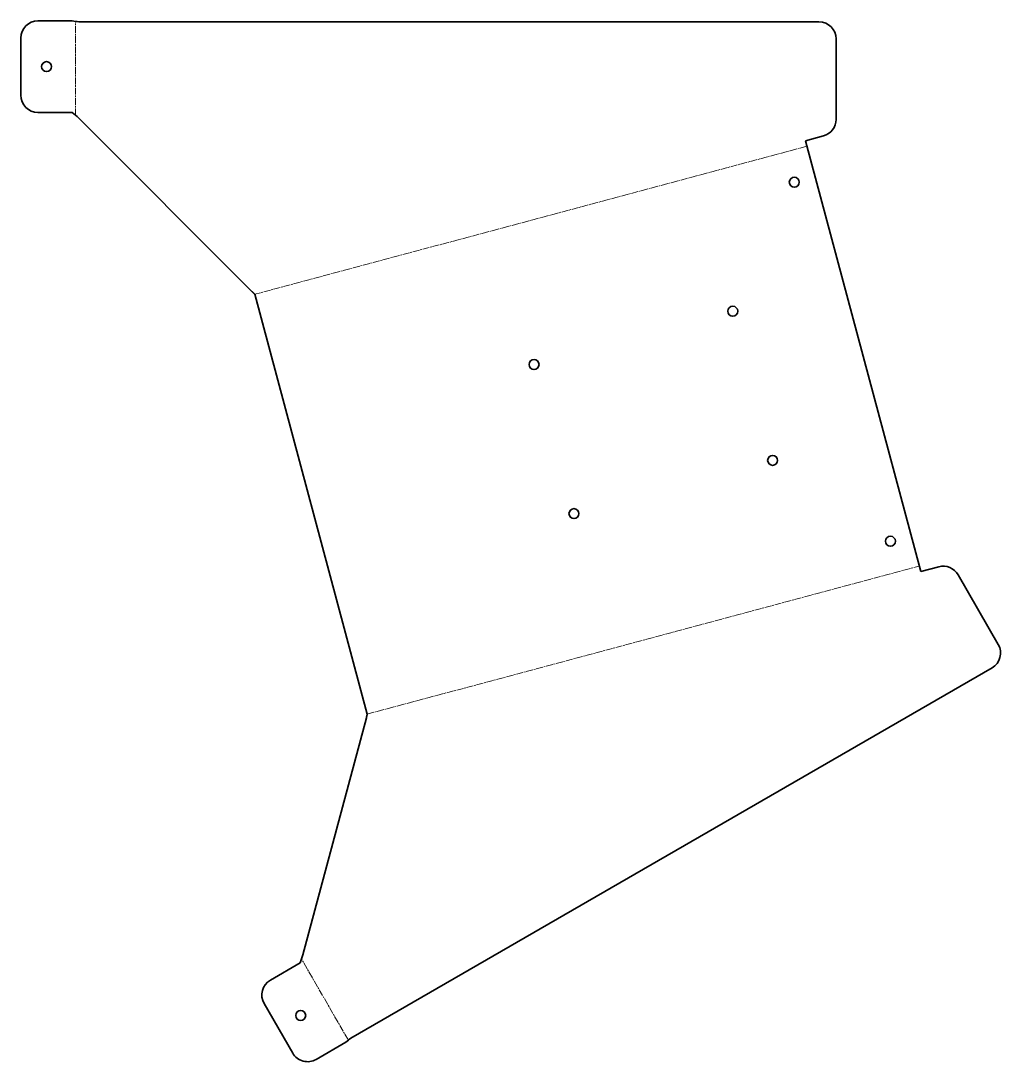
# Model space of a CAD drawing. Header units: inches. Extents: x 0 to 343, y -1 to 364.
import ezdxf

# ---------------------------------------------------------------- set-up
doc = ezdxf.new("R2010")
doc.units = ezdxf.units.IN
doc.header["$MEASUREMENT"] = 0
doc.linetypes.add('Chain', pattern=[13.68, 9.12, -1.14, 2.28, -1.14])
doc.layers.add('SIMUMAK Bend Centerline (ISO)', color=7, linetype='Chain', lineweight=9)
doc.layers.add('SIMUMAK Visible (ISO)', color=7, linetype='Continuous', lineweight=35)

# ---------------------------------------------------------------- blocks, each defined once
blk = doc.blocks.new('CD-INJOY-30-CCY01_Sheet_2_CD-INJOY-30-CCY01')
at = {"layer": 'SIMUMAK Bend Centerline (ISO)', "ltscale": 0.263158}
for p, q in [((-152.3, 149.02), (-152.3, 181.86)), ((103.65, 138.14), (-89.53, 86.38)), ((-50.19, -60.44), (142.99, -8.68)), ((-56.82, -174.51), (-73.23, -146.07))]:
    blk.add_line(p, q, dxfattribs=at)
at = {"layer": 'SIMUMAK Visible (ISO)'}
for p, q in [((-153.44, 182.02), (-165.44, 182.02)), ((107.89, 181.69), (-151.17, 181.69)), ((-171.44, 176.02), (-171.44, 156.02)), ((113.89, 147.56), (113.89, 175.69)), ((-153.44, 150.02), (-165.44, 150.02)), ((-90.46, 87.3), (-151.17, 148.02)), ((103.13, 140.08), (109.44, 141.77)), ((143.51, -10.61), (103.13, 140.08)), ((-89.53, 86.38), (-50.19, -60.44)), ((149.82, -8.92), (143.51, -10.61)), ((170.63, -36.08), (156.57, -11.71)), ((-55.92, -173.8), (168.44, -44.27)), ((-72.75, -144.64), (-50.53, -61.7)), ((-73.71, -147.5), (-84.11, -153.5)), ((-86.3, -161.7), (-76.3, -179.02)), ((-57.71, -175.22), (-68.11, -181.22))]:
    blk.add_line(p, q, dxfattribs=at)
for centre in [(-162.44, 166.02), (99.25, 125.58), (77.7, 80.46), (8.15, 61.83), (91.67, 28.3), (22.13, 9.67), (132.9, 0.01), (-73.51, -165.86)]:
    blk.add_circle(centre, 1.75, dxfattribs=at)
at = {"layer": 'SIMUMAK Visible (ISO)', "extrusion": (0, 0, -1)}
for centre, start, end in [((165.44, 176.02), 360, 90), ((-107.89, 175.69), 90, 180), ((165.44, 156.02), 270, 0), ((-107.89, 147.56), 180, 255), ((-151.37, -14.71), 75, 150), ((-165.44, -39.08), 150, 240), ((81.11, -158.7), 330, 60), ((71.11, -176.02), 240, 330)]:
    blk.add_arc(centre, 6, start, end, dxfattribs=at)
at = {"layer": 'SIMUMAK Visible (ISO)'}
for points in [[(-151.17, 181.69), (-151.93, 181.8), (-152.68, 181.91), (-153.44, 182.02)], [(-151.17, 148.02), (-151.93, 148.69), (-152.68, 149.35), (-153.44, 150.02)], [(-72.75, -144.64), (-73.07, -145.6), (-73.39, -146.55), (-73.71, -147.5)], [(-55.92, -173.8), (-56.52, -174.27), (-57.12, -174.75), (-57.71, -175.22)]]:
    blk.add_open_spline(points, degree=3, dxfattribs=at)
for points in [[(-90.46, 87.3), (-90.44, 87.28), (-90.41, 87.26), (-90.39, 87.24), (-90.37, 87.22), (-90.35, 87.19), (-90.33, 87.17), (-90.3, 87.15), (-90.28, 87.13), (-90.26, 87.11), (-90.24, 87.08), (-90.22, 87.06), (-90.19, 87.04), (-90.17, 87.02), (-90.15, 87), (-90.13, 86.97), (-90.11, 86.95), (-90.08, 86.93), (-90.06, 86.91), (-90.02, 86.86), (-89.97, 86.82), (-89.93, 86.78), (-89.91, 86.75), (-89.89, 86.73), (-89.86, 86.71), (-89.84, 86.69), (-89.82, 86.67), (-89.8, 86.64), (-89.78, 86.62), (-89.75, 86.6), (-89.73, 86.58), (-89.71, 86.56), (-89.69, 86.53), (-89.67, 86.51), (-89.64, 86.49), (-89.62, 86.47), (-89.6, 86.45), (-89.58, 86.43), (-89.56, 86.4), (-89.53, 86.38)], [(-50.19, -60.44), (-50.2, -60.47), (-50.21, -60.5), (-50.22, -60.53), (-50.23, -60.56), (-50.23, -60.59), (-50.24, -60.62), (-50.25, -60.65), (-50.26, -60.68), (-50.27, -60.71), (-50.27, -60.74), (-50.28, -60.77), (-50.29, -60.8), (-50.3, -60.83), (-50.31, -60.86), (-50.31, -60.89), (-50.32, -60.92), (-50.33, -60.95), (-50.34, -60.98), (-50.35, -61.04), (-50.37, -61.1), (-50.39, -61.16), (-50.39, -61.19), (-50.4, -61.22), (-50.41, -61.25), (-50.42, -61.28), (-50.43, -61.31), (-50.43, -61.34), (-50.44, -61.37), (-50.45, -61.4), (-50.46, -61.43), (-50.47, -61.46), (-50.47, -61.49), (-50.48, -61.52), (-50.49, -61.55), (-50.5, -61.58), (-50.51, -61.61), (-50.52, -61.64), (-50.52, -61.67), (-50.53, -61.7)]]:
    blk.add_open_spline(points, degree=3, knots=[0, 0, 0, 0, 0.0121659, 0.0121659, 0.0121659, 0.0243557, 0.0243557, 0.0243557, 0.0365596, 0.0365596, 0.0365596, 0.0487682, 0.0487682, 0.0487682, 0.0609722, 0.0609722, 0.0609722, 0.0731619, 0.0731619, 0.0731619, 0.0974937, 0.0974937, 0.0974937, 0.1096835, 0.1096835, 0.1096835, 0.1218874, 0.1218874, 0.1218874, 0.134096, 0.134096, 0.134096, 0.1463, 0.1463, 0.1463, 0.1584897, 0.1584897, 0.1584897, 0.1706556, 0.1706556, 0.1706556, 0.1706556], dxfattribs=at)

msp = doc.modelspace()

# ---------------------------------------------------------------- block references
msp.add_blockref('CD-INJOY-30-CCY01_Sheet_2_CD-INJOY-30-CCY01', (171.44, 182.02))

doc.saveas('drawing.dxf')
